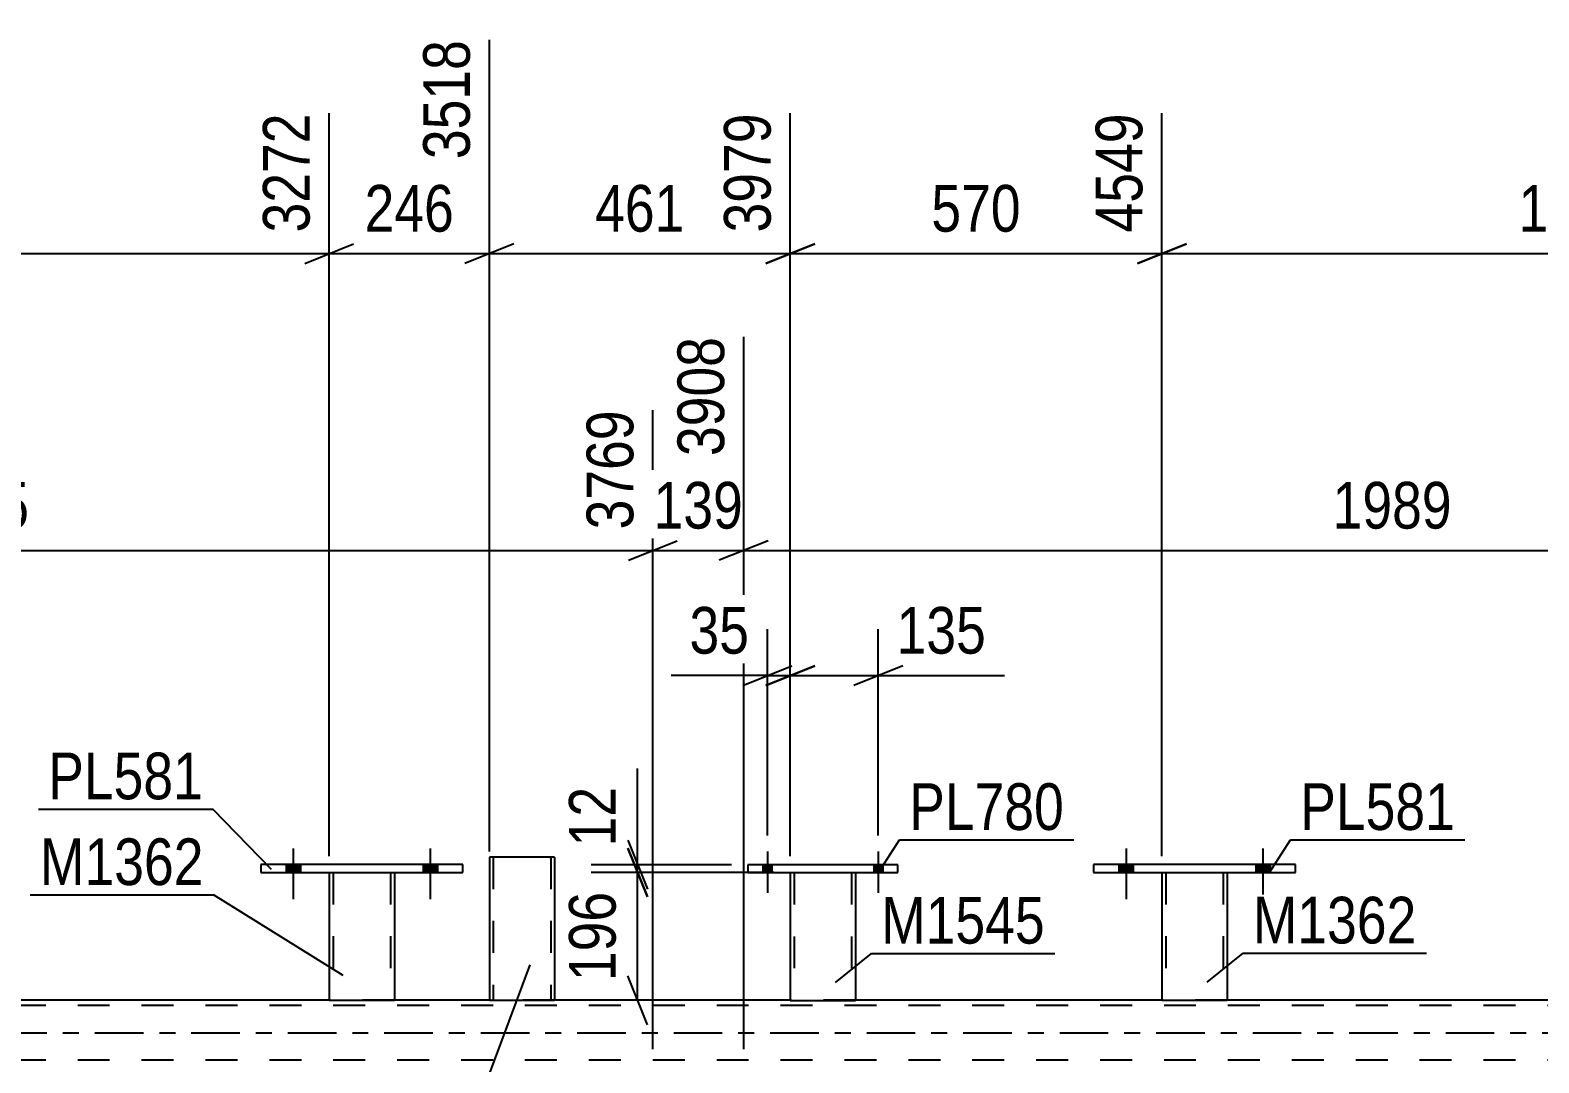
# Model space of a CAD drawing. Header units: millimetres. Extents: x 0 to 841, y 0 to 594.
# Drawn here: x 154.5 to 247, y 456.8 to 520.2 of the extents above; entities that cross this region are included whole.
import ezdxf

# ---------------------------------------------------------------- set-up
doc = ezdxf.new("R2010")
doc.units = ezdxf.units.MM
doc.linetypes.add('DXK_LINE_DOT2', pattern=[3.9198, 1.9599, -1.9599])
doc.linetypes.add('DXK_LINE_DOT3', pattern=[5.9187, 2.979, -0.9799, 0.9799, -0.9799])
doc.styles.add('Arial Narrow', font='ARIALN.TTF', dxfattribs={"height": 0.2})

# ---------------------------------------------------------------- blocks, each defined once
blk = doc.blocks.new('Bolt-814748436-3018 - 3014')
at = {"linetype": 'Continuous'}
for points in [[(170.154, 468.482), (171.034, 468.482), (171.034, 468.962), (170.154, 468.962)], [(178.554, 468.482), (179.434, 468.482), (179.434, 468.962), (178.554, 468.962)]]:
    blk.add_hatch(color=1, dxfattribs=at).paths.add_polyline_path(points)
at = {"color": 1, "linetype": 'Continuous'}
for p, q in [((170.594, 469.962), (170.594, 466.842)), ((178.994, 469.962), (178.994, 466.842)), ((170.154, 468.962), (170.154, 468.482)), ((171.034, 468.962), (171.034, 468.482)), ((178.554, 468.962), (178.554, 468.482)), ((179.434, 468.962), (179.434, 468.482))]:
    blk.add_line(p, q, dxfattribs=at)
blk = doc.blocks.new('Bolt-814748436-3016 - 3014')
at = {"linetype": 'Continuous'}
for points in [[(221.234, 468.482), (222.114, 468.482), (222.114, 468.962), (221.234, 468.962)], [(229.634, 468.482), (230.514, 468.482), (230.514, 468.962), (229.634, 468.962)]]:
    blk.add_hatch(color=1, dxfattribs=at).paths.add_polyline_path(points)
at = {"color": 1, "linetype": 'Continuous'}
for p, q in [((221.674, 469.962), (221.674, 466.842)), ((230.074, 469.962), (230.074, 466.842)), ((221.234, 468.962), (221.234, 468.482)), ((222.114, 468.962), (222.114, 468.482)), ((229.634, 468.962), (229.634, 468.482)), ((230.514, 468.962), (230.514, 468.482))]:
    blk.add_line(p, q, dxfattribs=at)
blk = doc.blocks.new('Bolt-814748436-3017 - 3014')
at = {"linetype": 'Continuous'}
for points in [[(170.154, 468.482), (171.034, 468.482), (171.034, 468.962), (170.154, 468.962)], [(178.554, 468.482), (179.434, 468.482), (179.434, 468.962), (178.554, 468.962)]]:
    blk.add_hatch(color=1, dxfattribs=at).paths.add_polyline_path(points)
at = {"color": 1, "linetype": 'Continuous'}
for p, q in [((170.594, 469.962), (170.594, 466.842)), ((178.994, 469.962), (178.994, 466.842)), ((170.154, 468.962), (170.154, 468.482)), ((171.034, 468.962), (171.034, 468.482)), ((178.554, 468.962), (178.554, 468.482)), ((179.434, 468.962), (179.434, 468.482))]:
    blk.add_line(p, q, dxfattribs=at)
blk = doc.blocks.new('Bolt-814748436-3027 - 3014')
at = {"linetype": 'Continuous'}
for points in [[(221.234, 468.482), (222.114, 468.482), (222.114, 468.962), (221.234, 468.962)], [(229.634, 468.482), (230.514, 468.482), (230.514, 468.962), (229.634, 468.962)]]:
    blk.add_hatch(color=1, dxfattribs=at).paths.add_polyline_path(points)
at = {"color": 1, "linetype": 'Continuous'}
for p, q in [((221.674, 469.962), (221.674, 466.842)), ((230.074, 469.962), (230.074, 466.842)), ((221.234, 468.962), (221.234, 468.482)), ((222.114, 468.962), (222.114, 468.482)), ((229.634, 468.962), (229.634, 468.482)), ((230.514, 468.962), (230.514, 468.482))]:
    blk.add_line(p, q, dxfattribs=at)
blk = doc.blocks.new('Part-814748436-3523 - 3014')
at = {"color": 2, "linetype": 'Continuous'}
for p, q in [((182.624, 469.426), (182.624, 460.642)), ((186.624, 469.426), (182.624, 469.426)), ((186.624, 469.426), (186.624, 460.642)), ((182.624, 460.642), (186.624, 460.642))]:
    blk.add_line(p, q, dxfattribs=at)
at = {"color": 7, "linetype": 'DXK_LINE_DOT2'}
for p, q in [((182.864, 469.426), (182.864, 460.642)), ((186.588, 469.426), (186.144, 469.426)), ((186.314, 469.426), (186.328, 469.426)), ((186.328, 469.426), (186.366, 469.426)), ((186.366, 469.426), (186.384, 469.426)), ((186.384, 469.426), (186.384, 460.642)), ((186.366, 460.642), (186.328, 460.642)), ((186.366, 460.642), (186.328, 460.642)), ((186.384, 460.642), (186.366, 460.642)), ((186.366, 460.642), (186.384, 460.642))]:
    blk.add_line(p, q, dxfattribs=at)
blk = doc.blocks.new('Part-814748436-3174 - 3014')
at = {"color": 7, "linetype": 'DXK_LINE_DOT2'}
for p, q in [((223.874, 468.485), (227.874, 468.485)), ((223.874, 468.482), (223.874, 468.485)), ((223.874, 468.485), (223.874, 468.482)), ((224.114, 468.485), (224.114, 460.642)), ((227.634, 468.485), (227.634, 460.642)), ((227.874, 468.485), (227.874, 468.482)), ((227.874, 468.482), (227.874, 468.485)), ((227.578, 460.642), (227.616, 460.642)), ((227.578, 460.642), (227.616, 460.642)), ((227.616, 460.642), (227.634, 460.642)), ((227.616, 460.642), (227.634, 460.642))]:
    blk.add_line(p, q, dxfattribs=at)
at = {"color": 2, "linetype": 'Continuous'}
for p, q in [((223.874, 468.482), (223.874, 460.642)), ((227.874, 468.482), (227.874, 460.642)), ((223.874, 460.642), (227.874, 460.642))]:
    blk.add_line(p, q, dxfattribs=at)
blk = doc.blocks.new('Part-814748436-3179 - 3014')
at = {"color": 2, "linetype": 'Continuous'}
for p, q in [((219.674, 468.962), (219.674, 468.482)), ((232.074, 468.962), (219.674, 468.962)), ((219.674, 468.482), (232.074, 468.482)), ((232.074, 468.482), (232.074, 468.962))]:
    blk.add_line(p, q, dxfattribs=at)
blk = doc.blocks.new('Part-814748436-3184 - 3014')
at = {"color": 7, "linetype": 'DXK_LINE_DOT2'}
for p, q in [((172.794, 468.485), (176.794, 468.485)), ((172.794, 468.482), (172.794, 468.485)), ((172.794, 468.485), (172.794, 468.482)), ((173.034, 468.485), (173.034, 460.642)), ((176.554, 468.485), (176.554, 460.642)), ((176.794, 468.485), (176.794, 468.482)), ((176.794, 468.482), (176.794, 468.485)), ((176.498, 460.642), (176.536, 460.642)), ((176.498, 460.642), (176.536, 460.642)), ((176.536, 460.642), (176.554, 460.642)), ((176.536, 460.642), (176.554, 460.642))]:
    blk.add_line(p, q, dxfattribs=at)
at = {"color": 2, "linetype": 'Continuous'}
for p, q in [((172.794, 468.482), (172.794, 460.642)), ((176.794, 468.482), (176.794, 460.642)), ((172.794, 460.642), (176.794, 460.642))]:
    blk.add_line(p, q, dxfattribs=at)
blk = doc.blocks.new('Part-814748436-3189 - 3014')
at = {"color": 2, "linetype": 'Continuous'}
for p, q in [((168.594, 468.962), (168.594, 468.482)), ((180.994, 468.962), (168.594, 468.962)), ((168.594, 468.482), (180.994, 468.482)), ((180.994, 468.482), (180.994, 468.962))]:
    blk.add_line(p, q, dxfattribs=at)
blk = doc.blocks.new('Part-814748436-3323 - 3014')
at = {"color": 7, "linetype": 'DXK_LINE_DOT2'}
for p, q in [((762.977, 460.322), (99.233, 460.322)), ((176.794, 460.642), (172.794, 460.642)), ((186.624, 460.642), (182.624, 460.642)), ((205.077, 460.642), (201.077, 460.642)), ((227.874, 460.642), (223.874, 460.642)), ((762.977, 456.962), (99.233, 456.962))]:
    blk.add_line(p, q, dxfattribs=at)
at = {"color": 2, "linetype": 'Continuous'}
for p, q in [((172.794, 460.642), (125.713, 460.642)), ((182.624, 460.642), (176.794, 460.642)), ((201.077, 460.642), (186.624, 460.642)), ((223.874, 460.642), (205.077, 460.642)), ((274.955, 460.642), (227.874, 460.642))]:
    blk.add_line(p, q, dxfattribs=at)
at = {"color": 7, "linetype": 'DXK_LINE_DOT3'}
blk.add_line((99.233, 458.642), (762.977, 458.642), dxfattribs=at)
blk = doc.blocks.new('Part-814748436-3512 - 3014')
at = {"color": 2, "linetype": 'Continuous'}
for p, q in [((201.077, 468.481), (201.077, 460.635)), ((205.077, 468.481), (205.077, 460.635)), ((201.077, 460.635), (205.077, 460.635))]:
    blk.add_line(p, q, dxfattribs=at)
at = {"color": 7, "linetype": 'DXK_LINE_DOT2'}
for p, q in [((201.077, 468.481), (205.077, 468.481)), ((201.317, 468.481), (201.317, 460.635)), ((204.837, 468.481), (204.837, 460.635)), ((204.781, 460.635), (204.819, 460.635)), ((204.781, 460.635), (204.819, 460.635)), ((204.819, 460.635), (204.837, 460.635)), ((204.819, 460.635), (204.837, 460.635))]:
    blk.add_line(p, q, dxfattribs=at)
blk = doc.blocks.new('Part-814748436-3517 - 3014')
at = {"color": 2, "linetype": 'Continuous'}
for p, q in [((198.477, 468.961), (198.477, 468.481)), ((207.677, 468.961), (198.477, 468.961)), ((198.477, 468.481), (207.677, 468.481)), ((207.677, 468.481), (207.677, 468.961))]:
    blk.add_line(p, q, dxfattribs=at)
blk = doc.blocks.new('Bolt-814748436-3518 - 3014')
at = {"linetype": 'Continuous'}
for points in [[(199.397, 468.481), (199.957, 468.481), (199.957, 468.961), (199.397, 468.961)], [(199.397, 468.481), (199.957, 468.481), (199.957, 468.961), (199.397, 468.961)], [(206.197, 468.481), (206.757, 468.481), (206.757, 468.961), (206.197, 468.961)], [(206.197, 468.481), (206.757, 468.481), (206.757, 468.961), (206.197, 468.961)]]:
    blk.add_hatch(color=1, dxfattribs=at).paths.add_polyline_path(points)
at = {"color": 1, "linetype": 'Continuous'}
for p, q in [((199.677, 469.761), (199.677, 467.241)), ((199.677, 469.761), (199.677, 467.241)), ((206.477, 469.761), (206.477, 467.241)), ((206.477, 469.761), (206.477, 467.241)), ((199.397, 468.961), (199.397, 468.481)), ((199.397, 468.961), (199.397, 468.481)), ((199.957, 468.961), (199.957, 468.481)), ((199.957, 468.961), (199.957, 468.481)), ((206.197, 468.961), (206.197, 468.481)), ((206.197, 468.961), (206.197, 468.481)), ((206.757, 468.961), (206.757, 468.481)), ((206.757, 468.961), (206.757, 468.481))]:
    blk.add_line(p, q, dxfattribs=at)
blk = doc.blocks.new('StraightDimension-814748436-17010 - 3014')
at = {"color": 7, "linetype": 'Continuous'}
for p, q in [((201.077, 469.481), (201.077, 483.411)), ((206.477, 470.761), (206.477, 483.411)), ((199.577, 479.961), (202.577, 481.161)), ((201.077, 480.561), (206.477, 480.561)), ((207.977, 481.161), (204.977, 479.961)), ((206.477, 480.561), (214.212, 480.561)), ((206.477, 480.561), (214.212, 480.561))]:
    blk.add_line(p, q, dxfattribs=at)
at = {"color": 0}
blk.add_wipeout([(213.687, 481.311), (213.687, 485.511), (207.002, 485.511), (207.002, 481.311)], dxfattribs=at)
at = {"color": 3, "style": 'Arial Narrow'}
blk.add_text('135', height=2.8633, dxfattribs=at).set_placement((207.602, 481.911))
blk = doc.blocks.new('StraightDimension-814748436-16800 - 3014')
at = {"color": 7, "linetype": 'Continuous'}
for p, q in [((223.874, 469.485), (223.874, 515.068)), ((274.955, 469.485), (274.955, 515.068)), ((225.374, 507.055), (222.374, 505.855)), ((223.874, 506.455), (274.955, 506.455)), ((273.455, 505.855), (276.455, 507.055))]:
    blk.add_line(p, q, dxfattribs=at)
at = {"color": 0}
blk.add_wipeout([(253.671, 507.205), (253.671, 511.405), (245.158, 511.405), (245.158, 507.205)], dxfattribs=at)
at = {"color": 3, "style": 'Arial Narrow'}
blk.add_text('1277', height=2.8633, dxfattribs=at).set_placement((245.758, 507.805))
at = {"color": 0, "linetype": 'Continuous'}
blk.add_wipeout([(274.355, 515.668), (270.155, 515.667), (270.155, 507.155), (274.355, 507.155)], dxfattribs=at)
at = {"color": 3, "linetype": 'Continuous', "style": 'Arial Narrow'}
blk.add_text('5826', height=2.8633, rotation=90.00021, dxfattribs=at).set_placement((273.755, 507.755))
blk = doc.blocks.new('StraightDimension-814748436-4327 - 3014')
at = {"color": 7, "linetype": 'Continuous'}
for p, q in [((108.833, 457.642), (108.833, 496.848)), ((192.649, 457.642), (192.649, 496.848)), ((110.333, 488.836), (107.333, 487.636)), ((191.149, 487.636), (194.149, 488.836)), ((108.833, 488.236), (192.649, 488.236))]:
    blk.add_line(p, q, dxfattribs=at)
at = {"color": 0}
blk.add_wipeout([(154.997, 488.986), (154.997, 493.186), (146.485, 493.186), (146.485, 488.986)], dxfattribs=at)
at = {"color": 3, "style": 'Arial Narrow'}
blk.add_text('2095', height=2.8633, dxfattribs=at).set_placement((147.085, 489.586))
at = {"color": 0, "linetype": 'Continuous'}
blk.add_wipeout([(192.049, 497.448), (187.849, 497.448), (187.849, 488.936), (192.049, 488.936)], dxfattribs=at)
at = {"color": 3, "linetype": 'Continuous', "style": 'Arial Narrow'}
blk.add_text('3769', height=2.8633, rotation=90.00021, dxfattribs=at).set_placement((191.449, 489.536))
blk = doc.blocks.new('StraightDimension-814748436-16803 - 3014')
at = {"color": 7, "linetype": 'Continuous'}
for p, q in [((182.624, 469.77), (182.624, 519.568)), ((172.794, 469.485), (172.794, 515.068)), ((171.294, 505.855), (174.294, 507.055)), ((172.794, 506.455), (182.624, 506.455)), ((184.124, 507.055), (181.124, 505.855))]:
    blk.add_line(p, q, dxfattribs=at)
at = {"color": 0}
blk.add_wipeout([(181.051, 507.205), (181.051, 511.405), (174.367, 511.405), (174.367, 507.205)], dxfattribs=at)
at = {"color": 3, "style": 'Arial Narrow'}
blk.add_text('246', height=2.8633, dxfattribs=at).set_placement((174.967, 507.805))
at = {"color": 0, "linetype": 'Continuous'}
blk.add_wipeout([(182.024, 520.168), (177.824, 520.167), (177.824, 511.655), (182.024, 511.655)], dxfattribs=at)
at = {"color": 3, "linetype": 'Continuous', "style": 'Arial Narrow'}
blk.add_text('3518', height=2.8633, rotation=90.00021, dxfattribs=at).set_placement((181.424, 512.255))
blk = doc.blocks.new('StraightDimension-814748436-17032 - 3014')
at = {"color": 7, "linetype": 'Continuous'}
for p, q in [((191.118, 469.981), (192.318, 466.981)), ((200.077, 468.481), (188.868, 468.481)), ((191.718, 460.642), (191.718, 468.481)), ((192.318, 459.142), (191.118, 462.142)), ((200.077, 460.642), (188.868, 460.642))]:
    blk.add_line(p, q, dxfattribs=at)
at = {"color": 0}
blk.add_wipeout([(190.968, 467.904), (186.768, 467.904), (186.768, 461.219), (190.968, 461.219)], dxfattribs=at)
at = {"color": 3, "style": 'Arial Narrow'}
blk.add_text('196', height=2.8633, rotation=90.00021, dxfattribs=at).set_placement((190.368, 461.819))
blk = doc.blocks.new('StraightDimension-814748436-16801 - 3014')
at = {"color": 7, "linetype": 'Continuous'}
for p, q in [((201.077, 469.481), (201.077, 515.068)), ((223.874, 469.485), (223.874, 515.068)), ((202.577, 507.055), (199.577, 505.855)), ((201.077, 506.455), (223.874, 506.455)), ((222.374, 505.855), (225.374, 507.055))]:
    blk.add_line(p, q, dxfattribs=at)
at = {"color": 0}
blk.add_wipeout([(215.818, 507.205), (215.818, 511.405), (209.134, 511.405), (209.134, 507.205)], dxfattribs=at)
at = {"color": 3, "style": 'Arial Narrow'}
blk.add_text('570', height=2.8633, dxfattribs=at).set_placement((209.734, 507.805))
at = {"color": 0, "linetype": 'Continuous'}
blk.add_wipeout([(223.274, 515.668), (219.074, 515.667), (219.074, 507.155), (223.274, 507.155)], dxfattribs=at)
at = {"color": 3, "linetype": 'Continuous', "style": 'Arial Narrow'}
blk.add_text('4549', height=2.8633, rotation=90.00021, dxfattribs=at).set_placement((222.674, 507.755))
blk = doc.blocks.new('StraightDimension-814748436-16804 - 3014')
at = {"color": 7, "linetype": 'Continuous'}
for p, q in [((121.713, 469.485), (121.713, 515.068)), ((172.794, 469.485), (172.794, 515.068)), ((123.213, 507.055), (120.213, 505.855)), ((121.713, 506.455), (172.794, 506.455)), ((171.294, 505.855), (174.294, 507.055))]:
    blk.add_line(p, q, dxfattribs=at)
at = {"color": 0}
blk.add_wipeout([(151.51, 507.205), (151.51, 511.405), (142.997, 511.405), (142.997, 507.205)], dxfattribs=at)
at = {"color": 3, "style": 'Arial Narrow'}
blk.add_text('1277', height=2.8633, dxfattribs=at).set_placement((143.597, 507.805))
at = {"color": 0, "linetype": 'Continuous'}
blk.add_wipeout([(172.194, 515.668), (167.994, 515.667), (167.994, 507.155), (172.194, 507.155)], dxfattribs=at)
at = {"color": 3, "linetype": 'Continuous', "style": 'Arial Narrow'}
blk.add_text('3272', height=2.8633, rotation=90.00021, dxfattribs=at).set_placement((171.594, 507.755))
blk = doc.blocks.new('StraightDimension-814748436-4048 - 3014')
at = {"color": 7, "linetype": 'Continuous'}
for p, q in [((198.224, 457.642), (198.224, 501.348)), ((192.649, 457.642), (192.649, 496.848)), ((191.149, 487.636), (194.149, 488.836)), ((199.724, 488.836), (196.724, 487.636)), ((192.649, 488.236), (198.224, 488.236))]:
    blk.add_line(p, q, dxfattribs=at)
at = {"color": 0}
blk.add_wipeout([(198.779, 488.986), (198.779, 493.186), (192.094, 493.186), (192.094, 488.986)], dxfattribs=at)
at = {"color": 3, "style": 'Arial Narrow'}
blk.add_text('139', height=2.8633, dxfattribs=at).set_placement((192.694, 489.586))
at = {"color": 0, "linetype": 'Continuous'}
blk.add_wipeout([(197.624, 501.948), (193.424, 501.948), (193.424, 493.436), (197.624, 493.436)], dxfattribs=at)
at = {"color": 3, "linetype": 'Continuous', "style": 'Arial Narrow'}
blk.add_text('3908', height=2.8633, rotation=90.00021, dxfattribs=at).set_placement((197.024, 494.036))
blk = doc.blocks.new('StraightDimension-814748436-4072 - 3014')
at = {"color": 7, "linetype": 'Continuous'}
for p, q in [((198.224, 457.642), (198.224, 501.348)), ((277.784, 457.642), (277.784, 496.848)), ((199.724, 488.836), (196.724, 487.636)), ((276.284, 487.636), (279.284, 488.836)), ((198.224, 488.236), (277.784, 488.236))]:
    blk.add_line(p, q, dxfattribs=at)
at = {"color": 0}
blk.add_wipeout([(242.26, 488.986), (242.26, 493.186), (233.747, 493.186), (233.747, 488.986)], dxfattribs=at)
at = {"color": 3, "style": 'Arial Narrow'}
blk.add_text('1989', height=2.8633, dxfattribs=at).set_placement((234.347, 489.586))
at = {"color": 0, "linetype": 'Continuous'}
blk.add_wipeout([(277.183, 497.448), (272.983, 497.448), (272.984, 488.936), (277.184, 488.936)], dxfattribs=at)
at = {"color": 3, "linetype": 'Continuous', "style": 'Arial Narrow'}
blk.add_text('5897', height=2.8633, rotation=90.00021, dxfattribs=at).set_placement((276.584, 489.536))
blk = doc.blocks.new('StraightDimension-814748436-16802 - 3014')
at = {"color": 7, "linetype": 'Continuous'}
for p, q in [((182.624, 469.77), (182.624, 519.568)), ((201.077, 469.481), (201.077, 515.068)), ((184.124, 507.055), (181.124, 505.855)), ((182.624, 506.455), (201.077, 506.455)), ((199.577, 505.855), (202.577, 507.055))]:
    blk.add_line(p, q, dxfattribs=at)
at = {"color": 0}
blk.add_wipeout([(195.193, 507.205), (195.193, 511.405), (188.509, 511.405), (188.509, 507.205)], dxfattribs=at)
at = {"color": 3, "style": 'Arial Narrow'}
blk.add_text('461', height=2.8633, dxfattribs=at).set_placement((189.109, 507.805))
at = {"color": 0, "linetype": 'Continuous'}
blk.add_wipeout([(200.477, 515.668), (196.277, 515.667), (196.277, 507.155), (200.477, 507.155)], dxfattribs=at)
at = {"color": 3, "linetype": 'Continuous', "style": 'Arial Narrow'}
blk.add_text('3979', height=2.8633, rotation=90.00021, dxfattribs=at).set_placement((199.877, 507.755))
blk = doc.blocks.new('StraightDimension-814748436-17011 - 3014')
at = {"color": 7, "linetype": 'Continuous'}
for p, q in [((199.677, 470.761), (199.677, 483.411)), ((201.077, 469.481), (201.077, 483.411)), ((199.677, 480.561), (193.771, 480.561)), ((199.677, 480.561), (193.771, 480.561)), ((198.177, 479.961), (201.177, 481.161)), ((202.577, 481.161), (199.577, 479.961)), ((199.677, 480.561), (201.077, 480.561))]:
    blk.add_line(p, q, dxfattribs=at)
at = {"color": 0}
blk.add_wipeout([(199.152, 481.311), (199.152, 485.511), (194.296, 485.511), (194.296, 481.311)], dxfattribs=at)
at = {"color": 3, "style": 'Arial Narrow'}
blk.add_text('35', height=2.8633, dxfattribs=at).set_placement((194.896, 481.911))
blk = doc.blocks.new('StraightDimension-814748436-17031 - 3014')
at = {"color": 7, "linetype": 'Continuous'}
for p, q in [((191.718, 468.961), (191.718, 474.867)), ((191.718, 468.961), (191.718, 474.867)), ((191.118, 470.461), (192.318, 467.461)), ((192.318, 466.981), (191.118, 469.981)), ((197.477, 468.961), (188.868, 468.961)), ((200.077, 468.481), (188.868, 468.481)), ((191.718, 468.481), (191.718, 468.961))]:
    blk.add_line(p, q, dxfattribs=at)
at = {"color": 0}
blk.add_wipeout([(190.968, 474.342), (186.768, 474.342), (186.768, 469.486), (190.968, 469.486)], dxfattribs=at)
at = {"color": 3, "style": 'Arial Narrow'}
blk.add_text('12', height=2.8633, rotation=90.00021, dxfattribs=at).set_placement((190.368, 470.086))
blk = doc.blocks.new('Mark-814748436-3175 - 3014')
at = {"color": 30, "linetype": 'Continuous'}
for p, q in [((230.485, 468.482), (231.759, 470.492)), ((231.759, 470.492), (242.462, 470.492))]:
    blk.add_line(p, q, dxfattribs=at)
at = {"color": 0}
blk.add_wipeout([(241.862, 471.092), (241.862, 474.092), (232.359, 474.092), (232.359, 471.092)], dxfattribs=at)
blk.add_wipeout([(241.862, 471.092), (241.862, 474.092), (232.359, 474.092), (232.359, 471.092)], dxfattribs=at)
at = {"color": 3, "style": 'Arial Narrow'}
blk.add_text('PL581', height=2.8633, dxfattribs=at).set_placement((232.359, 471.092))
blk = doc.blocks.new('Mark-814748436-3519 - 3014')
at = {"color": 30, "linetype": 'Continuous'}
for p in [(185.108, 462.822), (169.33, 450.698)]:
    blk.add_line(p, (180.582, 450.698), dxfattribs=at)
at = {"color": 0}
blk.add_wipeout([(179.982, 451.298), (179.982, 454.298), (169.93, 454.298), (169.93, 451.298)], dxfattribs=at)
blk.add_wipeout([(179.982, 451.298), (179.982, 454.298), (169.93, 454.298), (169.93, 451.298)], dxfattribs=at)
at = {"color": 3, "style": 'Arial Narrow'}
blk.add_text('M1535', height=2.8633, dxfattribs=at).set_placement((169.93, 451.298))
blk = doc.blocks.new('Mark-814748436-3170 - 3014')
at = {"color": 30, "linetype": 'Continuous'}
for p, q in [((226.649, 461.745), (228.85, 463.526)), ((228.85, 463.526), (240.102, 463.526))]:
    blk.add_line(p, q, dxfattribs=at)
at = {"color": 0}
blk.add_wipeout([(239.502, 464.126), (239.502, 467.126), (229.45, 467.126), (229.45, 464.126)], dxfattribs=at)
blk.add_wipeout([(239.502, 464.126), (239.502, 467.126), (229.45, 467.126), (229.45, 464.126)], dxfattribs=at)
at = {"color": 3, "style": 'Arial Narrow'}
blk.add_text('M1362', height=2.8633, dxfattribs=at).set_placement((229.45, 464.126))
blk = doc.blocks.new('Mark-814748436-3180 - 3014')
at = {"color": 30, "linetype": 'Continuous'}
for p in [(154.455, 467.109), (173.646, 462.165)]:
    blk.add_line(p, (165.706, 467.109), dxfattribs=at)
at = {"color": 0}
blk.add_wipeout([(165.106, 467.709), (165.106, 470.709), (155.055, 470.709), (155.055, 467.709)], dxfattribs=at)
blk.add_wipeout([(165.106, 467.709), (165.106, 470.709), (155.055, 470.709), (155.055, 467.709)], dxfattribs=at)
at = {"color": 3, "style": 'Arial Narrow'}
blk.add_text('M1362', height=2.8633, dxfattribs=at).set_placement((155.055, 467.709))
blk = doc.blocks.new('Mark-814748436-3185 - 3014')
at = {"color": 30, "linetype": 'Continuous'}
for p in [(154.961, 472.375), (169.252, 468.662)]:
    blk.add_line(p, (165.665, 472.375), dxfattribs=at)
at = {"color": 0}
blk.add_wipeout([(165.065, 472.975), (165.065, 475.975), (155.561, 475.975), (155.561, 472.975)], dxfattribs=at)
blk.add_wipeout([(165.065, 472.975), (165.065, 475.975), (155.561, 475.975), (155.561, 472.975)], dxfattribs=at)
at = {"color": 3, "style": 'Arial Narrow'}
blk.add_text('PL581', height=2.8633, dxfattribs=at).set_placement((155.561, 472.975))
blk = doc.blocks.new('Mark-814748436-3508 - 3014')
at = {"color": 30, "linetype": 'Continuous'}
for p, q in [((203.852, 461.739), (206.053, 463.52)), ((206.053, 463.52), (217.305, 463.52))]:
    blk.add_line(p, q, dxfattribs=at)
at = {"color": 0}
blk.add_wipeout([(216.705, 464.12), (216.705, 467.12), (206.653, 467.12), (206.653, 464.12)], dxfattribs=at)
blk.add_wipeout([(216.705, 464.12), (216.705, 467.12), (206.653, 467.12), (206.653, 464.12)], dxfattribs=at)
at = {"color": 3, "style": 'Arial Narrow'}
blk.add_text('M1545', height=2.8633, dxfattribs=at).set_placement((206.653, 464.12))
blk = doc.blocks.new('Mark-814748436-3513 - 3014')
at = {"color": 30, "linetype": 'Continuous'}
for p, q in [((206.498, 468.481), (207.771, 470.491)), ((207.771, 470.491), (218.475, 470.491))]:
    blk.add_line(p, q, dxfattribs=at)
at = {"color": 0}
blk.add_wipeout([(217.875, 471.091), (217.875, 474.091), (208.371, 474.091), (208.371, 471.091)], dxfattribs=at)
blk.add_wipeout([(217.875, 471.091), (217.875, 474.091), (208.371, 474.091), (208.371, 471.091)], dxfattribs=at)
at = {"color": 3, "style": 'Arial Narrow'}
blk.add_text('PL780', height=2.8633, dxfattribs=at).set_placement((208.371, 471.091))

msp = doc.modelspace()

# ---------------------------------------------------------------- block references
for name in ['Bolt-814748436-3018 - 3014', 'Bolt-814748436-3017 - 3014', 'Part-814748436-3523 - 3014', 'Bolt-814748436-3518 - 3014', 'Bolt-814748436-3016 - 3014', 'Bolt-814748436-3027 - 3014', 'Part-814748436-3189 - 3014', 'Part-814748436-3184 - 3014', 'Part-814748436-3517 - 3014', 'Part-814748436-3512 - 3014', 'Part-814748436-3179 - 3014', 'Part-814748436-3174 - 3014', 'Part-814748436-3323 - 3014']:
    msp.add_blockref(name, (0, 0))

# ---------------------------------------------------------------- next in the draw order: block references
for name in ['StraightDimension-814748436-16800 - 3014', 'StraightDimension-814748436-4327 - 3014', 'StraightDimension-814748436-17010 - 3014']:
    msp.add_blockref(name, (0, 0))

# ---------------------------------------------------------------- next in the draw order: block references
for name in ['StraightDimension-814748436-16803 - 3014', 'StraightDimension-814748436-17032 - 3014', 'Mark-814748436-3519 - 3014']:
    msp.add_blockref(name, (0, 0))

# ---------------------------------------------------------------- next in the draw order: block references
for name in ['StraightDimension-814748436-16804 - 3014', 'StraightDimension-814748436-16801 - 3014']:
    msp.add_blockref(name, (0, 0))

# ---------------------------------------------------------------- next in the draw order: block references
for name in ['StraightDimension-814748436-4048 - 3014', 'Mark-814748436-3180 - 3014']:
    msp.add_blockref(name, (0, 0))

# ---------------------------------------------------------------- next in the draw order: block references
for name in ['StraightDimension-814748436-4072 - 3014', 'Mark-814748436-3185 - 3014']:
    msp.add_blockref(name, (0, 0))

# ---------------------------------------------------------------- next in the draw order: block references
for name in ['StraightDimension-814748436-16802 - 3014', 'Mark-814748436-3513 - 3014', 'Mark-814748436-3175 - 3014', 'Mark-814748436-3508 - 3014', 'Mark-814748436-3170 - 3014']:
    msp.add_blockref(name, (0, 0))

# ---------------------------------------------------------------- next in the draw order: block references
msp.add_blockref('StraightDimension-814748436-17011 - 3014', (0, 0))

# ---------------------------------------------------------------- next in the draw order: block references
msp.add_blockref('StraightDimension-814748436-17031 - 3014', (0, 0))

doc.saveas('drawing.dxf')
